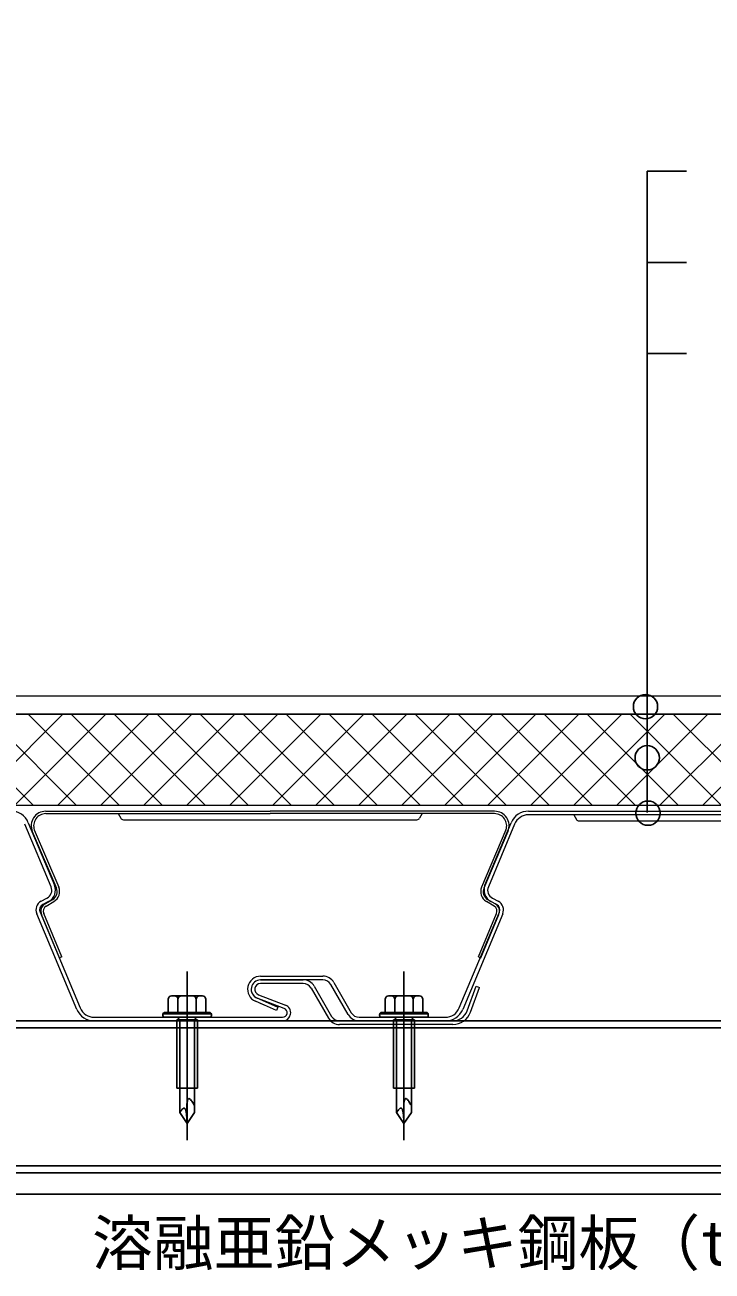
# Model space of a CAD drawing. Units: millimetres, scale not verified. Extents: x -3038 to 3038, y -2115 to 2115.
# Drawn here: x -2474.5 to -2248.5, y 1065 to 1475 of the extents above; entities that cross this region are included whole.
import ezdxf
from ezdxf.enums import TextEntityAlignment as Align

# ---------------------------------------------------------------- set-up
doc = ezdxf.new("R2010")
doc.units = ezdxf.units.MM
doc.header["$LTSCALE"] = 5
doc.linetypes.add('LONG_DASHED1', pattern=[7, 6, -1])
for name, color, linetype in [('0-2_母屋', 7, 'Continuous'), ('0-B_ビス', 7, 'Continuous'), ('0-E_テキスト___1', 7, 'Continuous'), ('1-2__0-E_テキスト', 4, 'Continuous')]:
    doc.layers.add(name, color=color, linetype=linetype)
for name, color, linetype, lineweight in [('0-3_デッキ', 3, 'Continuous', 18), ('0-8_防水層', 4, 'Continuous', 18), ('0-9_断熱層', 5, 'Continuous', 18)]:
    doc.layers.add(name, color=color, linetype=linetype, lineweight=lineweight)
doc.styles.add('ＭＳ ゴシック', font='')
doc.styles.get('ＭＳ ゴシック').set_extended_font_data('MS Gothic')

msp = doc.modelspace()

# ---------------------------------------------------------------- linework, layer by layer
at = {"layer": '0-2_母屋'}
for p, q in [((-1882.979, 1147.309), (-2935.262, 1147.309)), ((-1882.979, 1145.009), (-2935.262, 1145.009)), ((-2935.262, 1145.009), (-1135.262, 1145.009)), ((-1882.979, 1099.61), (-2935.262, 1099.61)), ((-2935.262, 1097.309), (-1806.199, 1097.309)), ((-1135.262, 1090.35), (-2935.262, 1090.35))]:
    msp.add_line(p, q, dxfattribs=at)
at = {"layer": '0-3_デッキ'}
for p, q in [((-2467.66, 1216.292), (-2393.845, 1216.292)), ((-2467.653, 1215.492), (-2393.845, 1215.492)), ((-2443.846, 1215.492), (-2442.98, 1213.992)), ((-2320.047, 1216.292), (-2393.862, 1216.292)), ((-2320.054, 1215.492), (-2393.862, 1215.492)), ((-2343.846, 1215.492), (-2344.712, 1213.992)), ((-2308.861, 1216.309), (-2179.111, 1216.309)), ((-2179.111, 1215.11), (-2308.861, 1215.11)), ((-2293.987, 1215.11), (-2293.12, 1213.609)), ((-2465.883, 1191.468), (-2474.499, 1212.041)), ((-2473.393, 1212.504), (-2464.776, 1191.932)), ((-2472.074, 1209.639), (-2464.129, 1191.018)), ((-2471.415, 1210.153), (-2463.391, 1191.328)), ((-2442.114, 1213.491), (-2345.578, 1213.491)), ((-2316.292, 1210.153), (-2324.316, 1191.328)), ((-2315.634, 1209.639), (-2323.578, 1191.018)), ((-2323.196, 1191.932), (-2314.58, 1212.504)), ((-2313.473, 1212.041), (-2322.089, 1191.468)), ((-2292.255, 1213.109), (-2195.719, 1213.109)), ((-2469.156, 1186.654), (-2467.255, 1187.654)), ((-2466.696, 1186.592), (-2468.598, 1185.592)), ((-2467.89, 1185.788), (-2465.366, 1187.289)), ((-2467.481, 1185.101), (-2464.957, 1186.601)), ((-2320.226, 1185.101), (-2322.75, 1186.601)), ((-2319.817, 1185.788), (-2322.341, 1187.289)), ((-2319.374, 1185.592), (-2321.276, 1186.592)), ((-2320.718, 1187.654), (-2318.816, 1186.654)), ((-2457.439, 1151.114), (-2470.619, 1182.585)), ((-2469.512, 1183.049), (-2456.332, 1151.578)), ((-2463.115, 1168.036), (-2469.045, 1182.307)), ((-2462.376, 1168.342), (-2468.306, 1182.614)), ((-2331.64, 1151.578), (-2318.46, 1183.049)), ((-2317.353, 1182.585), (-2330.534, 1151.114)), ((-2325.331, 1168.342), (-2319.401, 1182.614)), ((-2324.592, 1168.036), (-2318.662, 1182.307)), ((-2462.376, 1168.342), (-2463.115, 1168.036)), ((-2325.331, 1168.342), (-2324.592, 1168.036)), ((-2396.986, 1162.01), (-2376.51, 1162.01)), ((-2396.986, 1160.809), (-2382.977, 1160.809)), ((-2376.51, 1160.809), (-2396.986, 1160.809)), ((-2382.977, 1159.609), (-2396.986, 1159.609)), ((-2380.379, 1158.11), (-2374.663, 1148.21)), ((-2379.339, 1158.71), (-2373.624, 1148.81)), ((-2368.197, 1149.409), (-2373.912, 1159.31)), ((-2372.873, 1159.909), (-2367.157, 1150.009)), ((-2329.093, 1150.599), (-2326.132, 1158.736)), ((-2327.966, 1150.189), (-2325.004, 1158.325)), ((-2326.132, 1158.736), (-2325.004, 1158.325)), ((-2395.99, 1152.584), (-2398.704, 1153.768)), ((-2398.224, 1154.868), (-2395.51, 1153.685)), ((-2389.247, 1151.409), (-2398.099, 1154.816)), ((-2397.669, 1155.936), (-2388.816, 1152.529)), ((-2451.72, 1148.509), (-2389.786, 1148.509)), ((-2364.559, 1148.509), (-2336.252, 1148.509)), ((-2389.786, 1147.309), (-2451.72, 1147.309)), ((-2333.792, 1147.309), (-2371.025, 1147.309)), ((-2333.792, 1146.109), (-2371.025, 1146.109)), ((-2336.252, 1147.309), (-2364.559, 1147.309)), ((-2336.252, 1147.309), (-2364.559, 1147.309))]:
    msp.add_line(p, q, dxfattribs=at)
msp.add_lwpolyline([(-2398.224, 1154.868), (-2391.335, 1151.865), (-2391.815, 1150.765), (-2398.704, 1153.768)], dxfattribs=at)
for centre, radius, start, end in [((-2479.111, 1210.109), 6.2, 22.72491, 90), ((-2467.646, 1211.491), 4.8, 89.99998, 202.7014), ((-2467.646, 1211.491), 4, 89.99998, 199.56197), ((-2442.114, 1214.492), 1, 210, 270), ((-2345.578, 1214.492), 1, 270, 330), ((-2320.062, 1211.491), 4.8, 337.29858, 90), ((-2320.062, 1211.491), 4, 340.43802, 90), ((-2308.861, 1210.109), 6.2, 90, 157.27505), ((-2308.861, 1210.109), 5, 90, 157.27505), ((-2292.255, 1214.11), 1, 210, 270), ((-2468.65, 1190.309), 3, 297.72493, 22.72493), ((-2468.65, 1190.309), 4.2, 297.72493, 22.72493), ((-2466.899, 1189.867), 3, 300.73012, 22.56197), ((-2466.899, 1189.867), 3.8, 300.73012, 22.56197), ((-2320.808, 1189.867), 3.8, 157.438, 239.26985), ((-2320.808, 1189.867), 3, 157.438, 239.26985), ((-2319.322, 1190.309), 4.2, 157.27505, 242.27505), ((-2319.322, 1190.309), 3, 157.27505, 242.27505), ((-2467.668, 1183.822), 3.2, 117.72491, 202.72493), ((-2467.668, 1183.822), 2, 117.72491, 202.72493), ((-2466.459, 1183.382), 2.8, 120.73012, 202.56197), ((-2466.459, 1183.382), 2, 120.73012, 202.56197), ((-2321.248, 1183.382), 2, 337.43799, 59.26985), ((-2321.248, 1183.382), 2.8, 337.43799, 59.26985), ((-2320.304, 1183.822), 2, 337.27505, 62.27505), ((-2320.304, 1183.822), 3.2, 337.27505, 62.27505), ((-2396.986, 1157.709), 4.3, 90, 246.45248), ((-2396.986, 1157.709), 3.1, 90, 248.94972), ((-2396.986, 1157.709), 3.1, 90, 246.45248), ((-2382.977, 1156.609), 4.2, 29.99998, 89.99998), ((-2376.51, 1157.809), 4.2, 29.99998, 89.99998), ((-2376.51, 1157.809), 3, 29.99998, 89.99998), ((-2396.986, 1157.709), 1.9, 90, 248.94972), ((-2382.977, 1156.609), 3, 29.99998, 89.99998), ((-2389.786, 1150.009), 2.7, 270, 68.94972), ((-2451.72, 1153.509), 6.2, 202.72493, 270), ((-2451.72, 1153.509), 5, 202.72493, 270), ((-2389.786, 1150.009), 1.5, 270, 68.94972), ((-2371.025, 1150.309), 4.2, 210, 270), ((-2371.025, 1150.309), 3, 210, 270), ((-2364.559, 1151.51), 4.2, 210, 270), ((-2364.559, 1151.51), 3, 210, 270), ((-2336.252, 1153.509), 5, 270, 337.27505), ((-2336.252, 1153.509), 6.2, 270, 337.27505), ((-2333.792, 1152.31), 5, 270, 340), ((-2333.792, 1152.31), 6.2, 270, 340)]:
    msp.add_arc(centre, radius, start, end, dxfattribs=at)
at = {"layer": '0-8_防水層'}
for p, q in [((-2285.376, 1254.194), (-2935.262, 1254.194)), ((-1881.629, 1248.194), (-2935.262, 1248.194))]:
    msp.add_line(p, q, dxfattribs=at)
msp.add_lwpolyline([(-1881.629, 1474.97), (-1887.629, 1474.97), (-1887.629, 1300.189), (-1933.625, 1254.194), (-2285.376, 1254.194)], dxfattribs=at)
at = {"layer": '0-9_断熱層'}
for p, q in [((-2935.262, 1248.194), (-2285.376, 1248.194)), ((-2501.683, 1248.194), (-2471.683, 1218.194)), ((-2492.044, 1218.194), (-2462.044, 1248.194)), ((-2487.541, 1248.194), (-2457.541, 1218.194)), ((-2477.901, 1218.194), (-2447.901, 1248.194)), ((-2473.399, 1248.194), (-2443.399, 1218.194)), ((-2463.759, 1218.194), (-2433.759, 1248.194)), ((-2459.257, 1248.194), (-2429.257, 1218.194)), ((-2449.617, 1218.194), (-2419.617, 1248.194)), ((-2445.115, 1248.194), (-2415.115, 1218.194)), ((-2435.475, 1218.194), (-2405.475, 1248.194)), ((-2430.972, 1248.194), (-2400.972, 1218.194)), ((-2421.333, 1218.194), (-2391.333, 1248.194)), ((-2416.831, 1248.194), (-2386.83, 1218.194)), ((-2407.191, 1218.194), (-2377.191, 1248.194)), ((-2402.688, 1248.194), (-2372.688, 1218.194)), ((-2393.049, 1218.194), (-2363.049, 1248.194)), ((-2388.546, 1248.194), (-2358.546, 1218.194)), ((-2378.906, 1218.194), (-2348.906, 1248.194)), ((-2374.404, 1248.194), (-2344.404, 1218.194)), ((-2364.764, 1218.194), (-2334.764, 1248.194)), ((-2360.262, 1248.194), (-2330.262, 1218.194)), ((-2350.622, 1218.194), (-2320.622, 1248.194)), ((-2346.12, 1248.194), (-2316.12, 1218.194)), ((-2336.48, 1218.194), (-2306.48, 1248.194)), ((-2331.978, 1248.194), (-2301.977, 1218.194)), ((-2322.338, 1218.194), (-2292.338, 1248.194)), ((-2317.835, 1248.194), (-2287.836, 1218.194)), ((-2308.196, 1218.194), (-2278.196, 1248.194)), ((-2303.693, 1248.194), (-2273.693, 1218.194)), ((-2294.053, 1218.194), (-2264.054, 1248.194)), ((-2289.551, 1248.194), (-2259.551, 1218.194)), ((-2285.376, 1248.194), (-1931.174, 1248.209)), ((-2279.912, 1218.194), (-2249.911, 1248.194)), ((-2275.409, 1248.194), (-2245.409, 1218.194)), ((-2265.769, 1218.194), (-2235.77, 1248.194)), ((-2261.267, 1248.194), (-2231.267, 1218.194)), ((-2251.627, 1218.194), (-2221.627, 1248.194)), ((-1881.629, 1218.194), (-2935.262, 1218.194))]:
    msp.add_line(p, q, dxfattribs=at)
at = {"layer": '0-B_ビス'}
for p, q in [((-2421.167, 1131.996), (-2421.167, 1163.606)), ((-2349.845, 1131.996), (-2349.845, 1163.606)), ((-2427.354, 1150.098), (-2427.354, 1154.407)), ((-2424.165, 1154.407), (-2424.165, 1150.098)), ((-2417.069, 1155.507), (-2421.167, 1155.507)), ((-2418.169, 1154.407), (-2418.169, 1150.098)), ((-2416.08, 1155.507), (-2417.069, 1155.507)), ((-2414.98, 1150.098), (-2414.98, 1154.407)), ((-2356.032, 1150.098), (-2356.032, 1154.407)), ((-2352.843, 1154.407), (-2352.843, 1150.098)), ((-2345.747, 1155.507), (-2349.845, 1155.507)), ((-2346.846, 1154.407), (-2346.846, 1150.098)), ((-2344.757, 1155.507), (-2345.747, 1155.507)), ((-2343.657, 1150.098), (-2343.657, 1154.407)), ((-2429.159, 1149.04), (-2429.159, 1149.438)), ((-2429.111, 1149.686), (-2421.167, 1149.686)), ((-2428.892, 1148.509), (-2413.443, 1148.509)), ((-2413.835, 1150.098), (-2428.499, 1150.098)), ((-2413.224, 1149.686), (-2421.167, 1149.686)), ((-2413.175, 1149.04), (-2413.175, 1149.438)), ((-2357.837, 1149.04), (-2357.837, 1149.438)), ((-2357.788, 1149.686), (-2349.845, 1149.686)), ((-2357.569, 1148.509), (-2342.12, 1148.509)), ((-2342.513, 1150.098), (-2357.176, 1150.098)), ((-2341.901, 1149.686), (-2349.845, 1149.686)), ((-2341.853, 1149.04), (-2341.853, 1149.438)), ((-2424.591, 1147.646), (-2424.591, 1125.222)), ((-2424.591, 1147.646), (-2417.744, 1147.646)), ((-2423.591, 1147.646), (-2423.591, 1117.226)), ((-2418.744, 1147.646), (-2418.744, 1117.226)), ((-2417.744, 1147.646), (-2417.744, 1125.222)), ((-2353.268, 1147.646), (-2353.268, 1125.222)), ((-2353.268, 1147.646), (-2346.421, 1147.646)), ((-2352.268, 1147.646), (-2352.268, 1117.226)), ((-2347.421, 1147.646), (-2347.421, 1117.226)), ((-2346.421, 1147.646), (-2346.421, 1125.222)), ((-2424.591, 1125.222), (-2417.744, 1125.222)), ((-2353.268, 1125.222), (-2346.421, 1125.222)), ((-2421.167, 1113.509), (-2423.591, 1117.226)), ((-2421.167, 1113.509), (-2418.744, 1117.226)), ((-2349.845, 1113.509), (-2352.268, 1117.226)), ((-2349.845, 1113.509), (-2347.421, 1117.226))]:
    msp.add_line(p, q, dxfattribs=at)
at = {"layer": '0-B_ビス', "linetype": 'LONG_DASHED1'}
for p, q in [((-2421.167, 1108.022), (-2421.167, 1159.007)), ((-2349.845, 1108.022), (-2349.845, 1159.007))]:
    msp.add_line(p, q, dxfattribs=at)
at = {"layer": '0-B_ビス'}
for points in [[(-2426.254, 1155.507), (-2425.265, 1155.507), (-2421.167, 1155.507)], [(-2354.932, 1155.507), (-2353.943, 1155.507), (-2349.845, 1155.507)], [(-2421.167, 1113.509), (-2421.187, 1114.111), (-2421.207, 1114.711), (-2421.225, 1115.304), (-2421.241, 1115.889), (-2421.254, 1116.463), (-2421.263, 1117.022), (-2421.269, 1117.564), (-2421.269, 1118.087), (-2421.263, 1118.586), (-2421.251, 1119.06), (-2421.232, 1119.505), (-2421.205, 1119.919), (-2421.169, 1120.299), (-2421.125, 1120.641), (-2421.07, 1120.943), (-2421.004, 1121.203), (-2420.927, 1121.417), (-2420.837, 1121.583), (-2420.735, 1121.697), (-2420.619, 1121.757), (-2420.49, 1121.76), (-2420.345, 1121.703), (-2420.221, 1121.615), (-2420.007, 1121.401), (-2419.817, 1121.165), (-2419.616, 1120.884), (-2419.406, 1120.567), (-2419.189, 1120.223), (-2418.967, 1119.861), (-2418.744, 1119.49)], [(-2349.845, 1113.509), (-2349.865, 1114.111), (-2349.884, 1114.711), (-2349.903, 1115.304), (-2349.918, 1115.889), (-2349.931, 1116.463), (-2349.941, 1117.022), (-2349.946, 1117.564), (-2349.946, 1118.087), (-2349.941, 1118.586), (-2349.929, 1119.06), (-2349.91, 1119.505), (-2349.883, 1119.919), (-2349.847, 1120.299), (-2349.802, 1120.641), (-2349.747, 1120.943), (-2349.682, 1121.203), (-2349.604, 1121.417), (-2349.515, 1121.583), (-2349.413, 1121.697), (-2349.297, 1121.757), (-2349.167, 1121.76), (-2349.022, 1121.703), (-2348.898, 1121.615), (-2348.685, 1121.401), (-2348.495, 1121.165), (-2348.294, 1120.884), (-2348.084, 1120.567), (-2347.867, 1120.223), (-2347.645, 1119.861), (-2347.421, 1119.49)], [(-2421.167, 1113.509), (-2421.184, 1113.883), (-2421.202, 1114.256), (-2421.22, 1114.625), (-2421.24, 1114.988), (-2421.261, 1115.344), (-2421.285, 1115.691), (-2421.312, 1116.028), (-2421.341, 1116.352), (-2421.375, 1116.662), (-2421.412, 1116.955), (-2421.454, 1117.231), (-2421.501, 1117.487), (-2421.554, 1117.722), (-2421.612, 1117.933), (-2421.678, 1118.12), (-2421.749, 1118.279), (-2421.828, 1118.41), (-2421.915, 1118.511), (-2422.01, 1118.579), (-2422.113, 1118.613), (-2422.226, 1118.612), (-2422.387, 1118.554), (-2422.48, 1118.495), (-2422.622, 1118.381), (-2422.771, 1118.236), (-2422.927, 1118.065), (-2423.088, 1117.873), (-2423.254, 1117.666), (-2423.421, 1117.449), (-2423.591, 1117.226)], [(-2349.845, 1113.509), (-2349.862, 1113.883), (-2349.879, 1114.256), (-2349.898, 1114.625), (-2349.917, 1114.988), (-2349.939, 1115.344), (-2349.963, 1115.691), (-2349.989, 1116.028), (-2350.019, 1116.352), (-2350.052, 1116.662), (-2350.09, 1116.955), (-2350.132, 1117.231), (-2350.179, 1117.487), (-2350.232, 1117.722), (-2350.29, 1117.933), (-2350.355, 1118.12), (-2350.427, 1118.279), (-2350.506, 1118.41), (-2350.593, 1118.511), (-2350.687, 1118.579), (-2350.791, 1118.613), (-2350.904, 1118.612), (-2351.064, 1118.554), (-2351.158, 1118.495), (-2351.3, 1118.381), (-2351.449, 1118.236), (-2351.605, 1118.065), (-2351.766, 1117.873), (-2351.931, 1117.666), (-2352.099, 1117.449), (-2352.268, 1117.226)]]:
    msp.add_lwpolyline(points, dxfattribs=at)
for centre, radius, start, end in [((-2426.254, 1154.407), 1.1, 90, 180), ((-2425.265, 1154.407), 1.1, 0, 90), ((-2423.066, 1154.407), 1.1, 90, 180), ((-2419.269, 1154.407), 1.1, 0, 90), ((-2417.069, 1154.407), 1.1, 90, 180), ((-2416.08, 1154.407), 1.1, 0, 90), ((-2354.932, 1154.407), 1.1, 90, 180), ((-2353.943, 1154.407), 1.1, 0, 90), ((-2351.743, 1154.407), 1.1, 90, 180), ((-2347.946, 1154.407), 1.1, 0, 90), ((-2345.747, 1154.407), 1.1, 90, 180), ((-2344.757, 1154.407), 1.1, 0, 90), ((-2428.499, 1149.438), 0.66, 90, 180), ((-2428.499, 1149.04), 0.66, 180, 233.49475), ((-2417.335, 1153.642), 8.665, 216.32169, 223.78168), ((-2424.999, 1153.642), 8.665, 316.21831, 323.6783), ((-2413.835, 1149.438), 0.66, 0, 90), ((-2413.835, 1149.04), 0.66, 306.50523, 0), ((-2357.176, 1149.438), 0.66, 90, 180), ((-2357.176, 1149.04), 0.66, 180, 233.49475), ((-2346.012, 1153.642), 8.665, 216.32169, 223.78168), ((-2353.677, 1153.642), 8.665, 316.21831, 323.6783), ((-2342.513, 1149.438), 0.66, 0, 90), ((-2342.513, 1149.04), 0.66, 306.50523, 0)]:
    msp.add_arc(centre, radius, start, end, dxfattribs=at)
at = {"layer": '1-2__0-E_テキスト'}
for p, q in [((-2269.869, 1426.84), (-2256.937, 1426.84)), ((-2269.869, 1215.877), (-2269.869, 1426.84)), ((-2269.869, 1396.844), (-2256.937, 1396.844)), ((-2269.869, 1366.844), (-2256.937, 1366.844))]:
    msp.add_line(p, q, dxfattribs=at)
for centre in [(-2270.411, 1250.681), (-2269.85, 1233.866), (-2269.57, 1215.649)]:
    msp.add_circle(centre, 4, dxfattribs=at)

# ---------------------------------------------------------------- texts
at = {"layer": '0-E_テキスト___1', "style": 'ＭＳ ゴシック'}
msp.add_text('溶融亜鉛メッキ鋼板（t=0.8以上）', height=14.66, dxfattribs=at).set_placement((-2452.406, 1062.528), align=Align.BOTTOM_LEFT)

doc.saveas('drawing.dxf')
